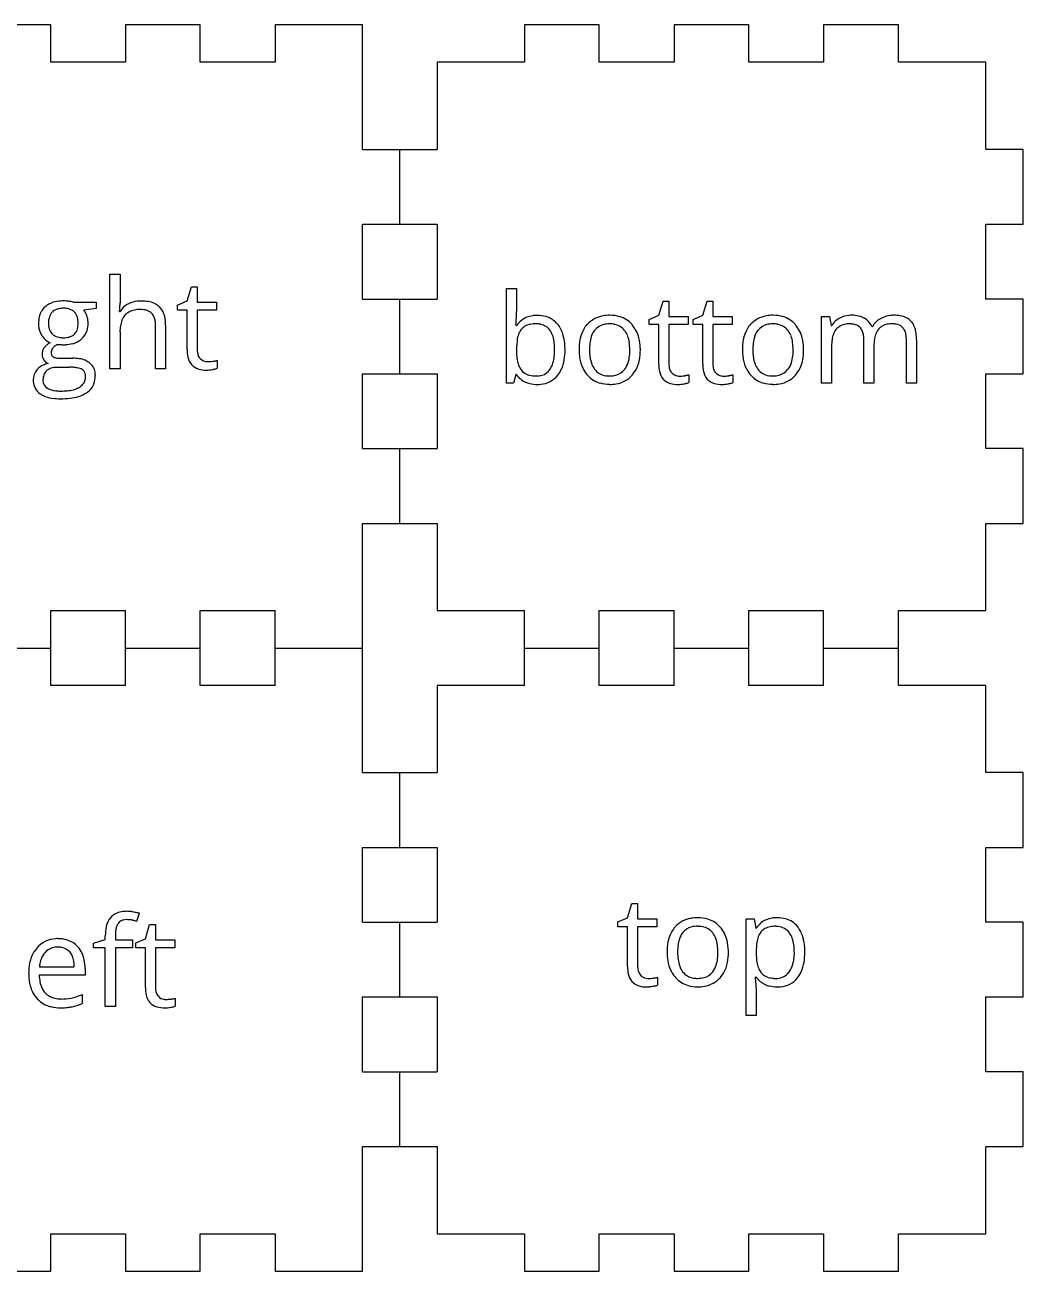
# Model space of a CAD drawing. Header units: millimetres. Extents: x 0 to 150, y 0 to 100.
# Drawn here: x 69.9 to 150, y 0 to 100 of the extents above; entities that cross this region are included whole.
import ezdxf

# ---------------------------------------------------------------- set-up
doc = ezdxf.new("R2010")
doc.units = ezdxf.units.MM

msp = doc.modelspace()

# ---------------------------------------------------------------- linework, layer by layer
at = {"layer": 'bottom_labelLayer'}
for p, q in [((108.55, 71.25), (108.55, 78.85)), ((108.55, 78.85), (109.36, 78.85)), ((109.36, 78.85), (109.36, 77)), ((120.78, 76.7), (121.12, 77.84)), ((121.12, 77.84), (121.59, 77.84)), ((121.59, 77.84), (121.59, 76.6)), ((124.31, 76.7), (124.65, 77.84)), ((124.65, 77.84), (125.12, 77.84)), ((125.12, 77.84), (125.12, 76.6)), ((120.01, 76.36), (120.78, 76.7)), ((120.01, 75.97), (120.01, 76.36)), ((121.59, 76.6), (123.14, 76.6)), ((123.14, 76.6), (123.14, 75.97)), ((123.54, 76.36), (124.31, 76.7)), ((123.54, 75.97), (123.54, 76.36)), ((125.12, 76.6), (126.67, 76.6)), ((126.67, 76.6), (126.67, 75.97)), ((133.82, 71.25), (133.82, 76.6)), ((133.82, 76.6), (134.48, 76.6)), ((134.48, 76.6), (134.61, 75.87)), ((109.32, 75.89), (109.36, 75.89)), ((120.78, 75.97), (120.01, 75.97)), ((120.78, 72.79), (120.78, 75.97)), ((123.14, 75.97), (121.59, 75.97)), ((121.59, 75.97), (121.59, 72.82)), ((124.31, 75.97), (123.54, 75.97)), ((124.31, 72.79), (124.31, 75.97)), ((126.67, 75.97), (125.12, 75.97)), ((125.12, 75.97), (125.12, 72.82)), ((134.61, 75.87), (134.65, 75.87)), ((137.87, 75.79), (137.91, 75.79)), ((134.63, 74.06), (134.63, 71.25)), ((137.23, 71.25), (137.23, 74.73)), ((138.04, 74.24), (138.04, 71.25)), ((140.64, 71.25), (140.64, 74.73)), ((141.45, 74.74), (141.45, 71.25)), ((109.13, 71.25), (108.55, 71.25)), ((109.3, 71.94), (109.13, 71.25)), ((109.36, 71.94), (109.3, 71.94)), ((123.18, 71.92), (123.18, 71.3)), ((126.71, 71.92), (126.71, 71.3)), ((134.63, 71.25), (133.82, 71.25)), ((138.04, 71.25), (137.23, 71.25)), ((141.45, 71.25), (140.64, 71.25))]:
    msp.add_line(p, q, dxfattribs=at)
for centre, radius, start, end in [((92.46, 76.99), 16.9, 358.1123, 0.0484), ((97.16, 76.83), 12.19, 355.7239, 358.1259), ((110.87, 74.83), 1.84, 95.1835, 145.1109), ((110.91, 73.73), 2.28, 89.5731, 100.7324), ((111.03, 73.92), 2.77, 89.8743, 96.8146), ((110.94, 74.14), 1.87, 78.6781, 90.3749), ((111.06, 74.21), 2.48, 74.2393, 90.5624), ((111.23, 74.81), 1.85, 38.5631, 74.0671), ((116.63, 74.53), 2.14, 99.1759, 137.9833), ((116.84, 73.55), 3.15, 89.7327, 100.076), ((116.81, 74.08), 1.93, 89.4806, 103.8805), ((116.84, 73.97), 2.04, 79.3454, 90.3175), ((116.88, 73.98), 2.72, 73.5223, 90.5692), ((117.04, 74.56), 2.12, 41.1446, 73.2134), ((129.73, 74.53), 2.14, 99.1759, 137.9833), ((129.94, 73.55), 3.15, 89.7327, 100.076), ((129.91, 74.08), 1.93, 89.4806, 103.8805), ((129.94, 73.97), 2.04, 79.3454, 90.3175), ((129.98, 73.98), 2.72, 73.5223, 90.5692), ((130.14, 74.56), 2.12, 41.1446, 73.2134), ((136.02, 75.06), 1.59, 117.121, 149.5424), ((136.18, 74.77), 1.92, 93.8343, 117.5072), ((136.08, 74), 2.01, 89.5573, 101.4832), ((136.23, 74.38), 2.32, 89.9663, 94.2831), ((136.1, 74.11), 1.9, 85.5238, 90.0794), ((136.26, 74.05), 2.65, 77.5572, 90.5513), ((136.15, 74.66), 1.34, 72.3601, 85.9562), ((136.5, 75.1), 1.57, 52.7027, 78.0054), ((136.59, 75.27), 1.38, 22.2098, 51.4971), ((139.38, 74.95), 1.69, 119.4042, 150.1829), ((139.57, 74.66), 2.03, 118.2582, 120.063), ((139.57, 74.64), 2.05, 95.8635, 117.9693), ((139.5, 73.93), 2.09, 89.5621, 101.2962), ((139.64, 74.14), 2.56, 89.9197, 96.2617), ((139.52, 74.13), 1.88, 85.8144, 90.0685), ((139.66, 73.88), 2.82, 79.9361, 90.3804), ((139.57, 74.66), 1.35, 72.6396, 86.2568), ((139.85, 74.9), 1.78, 62.9723, 80.1665), ((140.04, 75.3), 1.34, 44.229, 62.6229), ((139.98, 75.28), 1.4, 19.5612, 43.3161), ((99.28, 76.68), 10.08, 355.471, 355.6531), ((111.92, 74.32), 2.54, 160.8927, 171.2334), ((110.84, 74.71), 1.39, 143.3383, 161.256), ((110.58, 74.88), 1.08, 120.1403, 142.4249), ((110.74, 74.59), 1.41, 100.4469, 119.6701), ((111.09, 74.81), 1.18, 35.5409, 79.8011), ((110.96, 74.72), 1.34, 32.7033, 35.5244), ((110.6, 74.51), 1.76, 15.7779, 32.0151), ((110.81, 74.49), 2.39, 16.4709, 38.4075), ((109.59, 74.1), 3.66, 5.1338, 16.7974), ((117.16, 74.24), 2.75, 150.7112, 169.4695), ((116.7, 74.48), 2.24, 138.1759, 150.2287), ((116.96, 74.48), 1.68, 142.9026, 162.375), ((116.65, 74.7), 1.29, 103.4685, 142.3119), ((116.99, 74.66), 1.33, 37.9577, 80.4006), ((116.72, 74.47), 1.67, 20.0257, 37.4351), ((115.89, 74.16), 2.55, 7.744, 20.069), ((116.73, 74.29), 2.52, 13.5014, 41.0703), ((130.26, 74.24), 2.75, 150.7112, 169.4695), ((129.8, 74.48), 2.24, 138.1759, 150.2287), ((130.06, 74.48), 1.68, 142.9026, 162.375), ((129.75, 74.7), 1.29, 103.4685, 142.3119), ((130.09, 74.66), 1.33, 37.9577, 80.4006), ((129.82, 74.47), 1.67, 20.0257, 37.4351), ((128.99, 74.16), 2.55, 7.744, 20.069), ((129.83, 74.29), 2.52, 13.5014, 41.0703), ((137.06, 74.39), 2.41, 161.0234, 171.4469), ((136.07, 74.74), 1.36, 143.077, 161.3913), ((135.82, 74.9), 1.06, 123.702, 142.3022), ((135.93, 74.72), 1.27, 101.1546, 123.0655), ((136.31, 75.13), 0.85, 41.0611, 72.8994), ((136.2, 75.06), 0.98, 20.7071, 40.0217), ((135.72, 74.87), 1.5, 7.9864, 20.795), ((134.84, 74.74), 2.39, 359.6948, 8.1472), ((140.25, 74.44), 2.2, 160.8732, 172.5272), ((139.44, 74.73), 1.34, 140.9765, 161.17), ((139.22, 74.89), 1.07, 122.3597, 140.2884), ((139.34, 74.68), 1.32, 101.0032, 121.784), ((139.72, 75.13), 0.853, 41.0408, 73.1793), ((139.62, 75.06), 0.98, 20.7071, 40.0217), ((139.13, 74.87), 1.5, 7.9864, 20.795), ((138.25, 74.74), 2.39, 359.6948, 8.1472), ((139.14, 74.96), 2.3, 7.5042, 19.9646), ((137.73, 74.76), 3.72, 359.7107, 7.6907), ((115.61, 73.94), 6.25, 177.6177, 180.0425), ((113.73, 74.03), 4.36, 171.0668, 177.8457), ((109.44, 74.17), 2.97, 6.1648, 16.0396), ((107.63, 73.96), 4.79, 359.7681, 6.3095), ((108.06, 73.94), 5.2, 359.8779, 5.4094), ((118.59, 73.96), 4.21, 169.2443, 180.3881), ((119.5, 73.95), 4.28, 173.0086, 180.2464), ((117.95, 74.15), 2.72, 162.0653, 173.1675), ((114.41, 73.95), 4.04, 359.7076, 7.8973), ((115.55, 73.99), 3.74, 1.1277, 13.88), ((114.54, 73.93), 4.76, 359.9918, 1.5421), ((131.69, 73.96), 4.21, 169.2443, 180.3881), ((132.6, 73.95), 4.28, 173.0086, 180.2464), ((131.06, 74.15), 2.72, 162.0653, 173.1675), ((127.51, 73.95), 4.04, 359.7076, 7.8973), ((128.66, 73.99), 3.74, 1.1277, 13.88), ((127.64, 73.93), 4.76, 359.9918, 1.5421), ((138.7, 74.13), 4.07, 171.3042, 178.3501), ((140.27, 74.06), 5.64, 178.0976, 180.0254), ((141.6, 74.26), 3.56, 172.3776, 180.183), ((142.59, 74.24), 4.55, 179.8939, 179.9987), ((114.72, 73.91), 5.36, 179.7763, 185.7075), ((112.61, 73.69), 3.24, 185.5925, 194.205), ((109.42, 73.73), 2.99, 343.4171, 353.6369), ((107.78, 73.92), 4.64, 353.4935, 0.2206), ((110.17, 73.62), 3.07, 335.8306, 350.8255), ((108.51, 73.9), 4.75, 350.6563, 0.338), ((118.43, 73.91), 4.05, 179.7745, 189.0933), ((117.39, 73.74), 3, 188.9102, 205.3171), ((119.32, 73.91), 4.1, 179.706, 187.9161), ((117.82, 73.69), 2.58, 187.7639, 200.0977), ((115.66, 73.74), 2.79, 342.3616, 353.7538), ((114.19, 73.92), 4.27, 353.5363, 0.2014), ((116.52, 73.62), 2.75, 330.2507, 349.4117), ((115.11, 73.9), 4.19, 349.1762, 0.3863), ((131.54, 73.91), 4.05, 179.7745, 189.0933), ((130.49, 73.74), 3, 188.9102, 205.3171), ((132.42, 73.91), 4.1, 179.706, 187.9161), ((130.92, 73.69), 2.58, 187.7639, 200.0977), ((128.76, 73.74), 2.79, 342.3616, 353.7538), ((127.29, 73.92), 4.27, 353.5363, 0.2014), ((129.62, 73.62), 2.75, 330.2507, 349.4117), ((128.21, 73.9), 4.19, 349.1762, 0.3863), ((111.25, 73.34), 1.84, 193.943, 208.0218), ((110.71, 73.06), 1.22, 208.5536, 217.5606), ((110.66, 73.04), 1.18, 218.169, 253.8047), ((111.08, 73.01), 1.17, 286.0163, 326.8498), ((110.5, 73.4), 1.86, 326.7105, 343.6662), ((110.89, 73.31), 2.28, 321.3162, 335.5436), ((117.08, 73.61), 2.66, 205.656, 208.446), ((116.68, 73.36), 2.19, 207.7947, 238.6758), ((116.99, 73.39), 1.7, 200.0846, 216.9132), ((116.69, 73.17), 1.33, 217.301, 261.7099), ((117, 73.16), 1.31, 284.5662, 322.6334), ((116.65, 73.41), 1.74, 323.009, 342.639), ((116.95, 73.4), 2.26, 318.144, 329.7566), ((123.32, 72.76), 2.55, 179.3551, 192.8478), ((122.05, 72.41), 1.23, 190.3818, 253.8772), ((123.22, 72.81), 1.63, 179.6416, 189.7506), ((122.64, 72.71), 1.05, 189.5479, 205.7874), ((122.41, 72.6), 0.786, 206.1295, 221.4084), ((122.38, 72.58), 0.753, 221.5949, 262.3505), ((126.85, 72.76), 2.55, 179.3551, 192.8478), ((125.58, 72.41), 1.23, 190.3818, 253.8772), ((126.75, 72.81), 1.63, 179.6416, 189.7506), ((126.17, 72.71), 1.05, 189.5479, 205.7874), ((125.94, 72.6), 0.786, 206.1295, 221.4084), ((125.91, 72.58), 0.753, 221.5949, 262.3505), ((130.18, 73.61), 2.66, 205.656, 208.446), ((129.78, 73.36), 2.19, 207.7947, 238.6758), ((130.09, 73.39), 1.7, 200.0846, 216.9132), ((129.79, 73.17), 1.33, 217.301, 261.7099), ((130.1, 73.16), 1.31, 284.5662, 322.6334), ((129.76, 73.41), 1.74, 323.009, 342.639), ((130.05, 73.4), 2.26, 318.144, 329.7566), ((110.82, 72.98), 1.8, 215.585, 245.8362), ((110.96, 73.3), 2.14, 245.9802, 255.5456), ((110.88, 73.72), 1.88, 253.1382, 266.8483), ((111.03, 73.61), 2.46, 255.7755, 270.3186), ((110.94, 74.44), 2.61, 266.3775, 270.051), ((110.96, 73.45), 1.62, 269.3869, 285.8631), ((111.04, 73.9), 2.75, 269.9225, 275.5482), ((111.17, 73.08), 1.92, 274.064, 321.4081), ((116.71, 73.42), 2.26, 238.8115, 253.2429), ((116.8, 73.76), 2.6, 253.5437, 270.4183), ((116.83, 73.84), 2.01, 260.5033, 270.2476), ((116.83, 74.3), 3.15, 269.7503, 279.8034), ((116.85, 73.71), 1.88, 269.4482, 284.7256), ((117.03, 73.33), 2.16, 278.8959, 317.9979), ((122.3, 73.27), 2.12, 253.7848, 270.8853), ((122.44, 72.9), 1.08, 261.3266, 270.1914), ((122.33, 73.23), 2.08, 270.0036, 270.76), ((122.32, 73.68), 2.53, 270.8933, 275.5483), ((122.45, 74.48), 2.66, 269.8804, 278.3028), ((122.22, 74.66), 3.51, 275.5261, 279.2939), ((122.31, 74.19), 3.03, 279.1866, 280.1141), ((122.48, 74.28), 2.45, 278.4152, 279.0078), ((122.44, 73.45), 2.28, 280.007, 283.3735), ((122.18, 76.18), 4.38, 278.959, 280.5104), ((122.65, 72.6), 1.41, 283.307, 288.1197), ((122.46, 74.66), 2.83, 280.4847, 282.6268), ((122.71, 73.55), 1.69, 282.5878, 285.5794), ((122.84, 72.02), 0.797, 287.989, 295.3048), ((122.84, 73.09), 1.22, 285.7236, 286.2565), ((125.83, 73.27), 2.12, 253.7848, 270.8853), ((125.97, 72.9), 1.08, 261.3266, 270.1914), ((125.86, 73.23), 2.08, 270.0036, 270.76), ((125.85, 73.68), 2.53, 270.8933, 275.5483), ((125.98, 74.48), 2.66, 269.8804, 278.3028), ((125.75, 74.66), 3.51, 275.5261, 279.2939), ((125.84, 74.19), 3.03, 279.1866, 280.1141), ((126.01, 74.28), 2.45, 278.4152, 279.0078), ((125.97, 73.45), 2.28, 280.007, 283.3735), ((125.71, 76.18), 4.38, 278.959, 280.5104), ((126.18, 72.6), 1.41, 283.307, 288.1197), ((125.99, 74.66), 2.83, 280.4847, 282.6268), ((126.24, 73.55), 1.69, 282.5878, 285.5794), ((126.37, 72.02), 0.797, 287.989, 295.3048), ((126.37, 73.09), 1.22, 285.7236, 286.2565), ((129.81, 73.42), 2.26, 238.8115, 253.2429), ((129.9, 73.76), 2.6, 253.5437, 270.4183), ((129.93, 73.84), 2.01, 260.5033, 270.2476), ((129.93, 74.3), 3.15, 269.7503, 279.8034), ((129.95, 73.71), 1.88, 269.4482, 284.7256), ((130.13, 73.33), 2.16, 278.8959, 317.9979)]:
    msp.add_arc(centre, radius, start, end, dxfattribs=at)
at = {"layer": 'bottom_outsideCutPath'}
for p, q in [((116, 100), (110, 100)), ((110, 100), (110, 97)), ((116, 97), (116, 100)), ((128, 100), (122, 100)), ((122, 100), (122, 97)), ((128, 97), (128, 100)), ((140, 100), (134, 100)), ((134, 100), (134, 97)), ((140, 97), (140, 100)), ((103, 97), (103, 90)), ((104, 97), (103, 97)), ((110, 97), (104, 97)), ((122, 97), (116, 97)), ((134, 97), (128, 97)), ((147, 97), (140, 97)), ((147, 96), (147, 97)), ((147, 90), (147, 96)), ((150, 90), (147, 90)), ((150, 84), (150, 90)), ((103, 84), (103, 78)), ((147, 78), (147, 84)), ((147, 84), (150, 84)), ((150, 78), (147, 78)), ((150, 72), (150, 78)), ((103, 72), (103, 66)), ((147, 66), (147, 72)), ((147, 72), (150, 72)), ((150, 66), (147, 66)), ((150, 60), (150, 66)), ((103, 60), (103, 54)), ((147, 53), (147, 60)), ((147, 60), (150, 60)), ((103, 54), (103, 53)), ((103, 53), (110, 53)), ((116, 53), (122, 53)), ((128, 53), (134, 53)), ((140, 53), (146, 53)), ((146, 53), (147, 53))]:
    msp.add_line(p, q, dxfattribs=at)
at = {"layer": 'left_labelLayer'}
for p, q in [((79.1, 28.7), (78.89, 28.05)), ((79.59, 26.67), (79.93, 27.82)), ((79.93, 27.82), (80.4, 27.82)), ((80.4, 27.82), (80.4, 26.57)), ((75.43, 26.31), (76.38, 26.6)), ((75.43, 25.94), (75.43, 26.31)), ((76.38, 26.6), (76.38, 26.9)), ((77.19, 26.92), (77.19, 26.57)), ((77.19, 26.57), (78.56, 26.57)), ((78.56, 26.57), (78.56, 25.94)), ((78.83, 26.34), (79.59, 26.67)), ((78.83, 25.94), (78.83, 26.34)), ((80.4, 26.57), (81.96, 26.57)), ((81.96, 26.57), (81.96, 25.94)), ((76.38, 25.94), (75.43, 25.94)), ((76.38, 21.22), (76.38, 25.94)), ((78.56, 25.94), (77.19, 25.94)), ((77.19, 25.94), (77.19, 21.22)), ((79.59, 25.94), (78.83, 25.94)), ((79.59, 22.76), (79.59, 25.94)), ((81.96, 25.94), (80.4, 25.94)), ((80.4, 25.94), (80.4, 22.8)), ((71.1, 24.41), (73.89, 24.41)), ((74.76, 24.27), (74.76, 23.75)), ((74.76, 23.75), (71.08, 23.75)), ((74.53, 22.19), (74.53, 21.47)), ((77.19, 21.22), (76.38, 21.22)), ((81.99, 21.89), (81.99, 21.27))]:
    msp.add_line(p, q, dxfattribs=at)
for centre, radius, start, end in [((78.12, 27.3), 1.7, 141.7434, 168.2322), ((77.87, 27.43), 1.42, 98.2551, 139.6203), ((77.98, 27.49), 0.702, 102.7678, 144.3381), ((78.09, 26.41), 2.46, 89.6697, 99.9315), ((78.08, 27.11), 1.09, 89.4859, 103.4198), ((78.09, 26.46), 1.74, 83.0761, 89.7926), ((78.09, 26.26), 2.61, 81.5641, 89.7017), ((77.98, 25.61), 2.61, 76.5183, 83.0217), ((77.91, 24.98), 3.9, 75.974, 81.6564), ((77.68, 24.31), 3.94, 71.9613, 76.5919), ((77.6, 23.68), 5.25, 73.2964, 76.0947), ((79.67, 26.94), 3.29, 167.5776, 180.6587), ((81.02, 26.92), 3.83, 178.1974, 180.0232), ((79.97, 26.97), 2.78, 171.6527, 178.4384), ((78.86, 27.13), 1.66, 161.8438, 171.7847), ((78.18, 27.36), 0.938, 145.0689, 162.1801), ((72.48, 24.59), 2.08, 92.4763, 140.5386), ((72.58, 23.81), 2.87, 89.9638, 93.9176), ((72.61, 24.2), 2.47, 74.2126, 90.545), ((72.76, 24.77), 1.88, 41.2065, 74.0233), ((72.47, 24.52), 2.27, 11.5994, 41.1496), ((73.1, 24.17), 2.84, 149.4071, 169.1854), ((72.72, 24.37), 2.4, 140.1056, 148.9067), ((73.45, 24.24), 2.36, 160.3353, 172.5316), ((72.74, 24.5), 1.6, 138.0995, 160.5866), ((72.46, 24.75), 1.23, 106.4657, 137.9177), ((72.56, 24.4), 1.6, 89.4423, 106.2089), ((72.58, 24.33), 1.67, 79.6468, 90.291), ((72.7, 24.87), 1.11, 40.0823, 80.6243), ((72.59, 24.78), 1.25, 23.4821, 39.7072), ((72.12, 24.59), 1.76, 8.7342, 23.2772), ((74.49, 23.88), 4.26, 168.9539, 180.3844), ((74.15, 24.13), 3.06, 172.1545, 174.7616), ((71.13, 24.43), 2.76, 359.6745, 8.9225), ((71.46, 24.29), 3.3, 359.6148, 12.0336), ((74.87, 23.85), 4.63, 179.9887, 181.7992), ((73.83, 23.79), 3.59, 181.3574, 194.492), ((74.33, 23.82), 3.25, 181.1447, 190.8007), ((73.18, 23.59), 2.08, 190.6006, 206.0275), ((72.67, 23.48), 2.39, 194.0877, 223.0538), ((72.67, 23.35), 1.52, 206.2951, 222.5558), ((72.63, 23.33), 1.47, 223.0645, 258.1401), ((72.81, 26.11), 4.28, 270.1984, 292.209), ((72.6, 26.7), 4.9, 291.8255, 293.1615), ((82.14, 22.73), 2.55, 179.3551, 192.8478), ((80.86, 22.39), 1.23, 190.3818, 253.8772), ((82.03, 22.79), 1.63, 179.6416, 189.7506), ((81.46, 22.68), 1.05, 189.5479, 205.7874), ((81.22, 22.57), 0.786, 206.1295, 221.4084), ((81.2, 22.55), 0.753, 221.5949, 262.3505), ((72.54, 23.38), 2.23, 223.5466, 256.1957), ((72.77, 24.28), 3.15, 256.0088, 270.4848), ((72.81, 24.07), 2.23, 257.5312, 270.4319), ((72.8, 27.73), 6.6, 269.967, 271.9931), ((72.86, 26.14), 5.01, 271.912, 275.9727), ((73.03, 24.54), 3.4, 275.9054, 281.6604), ((72.95, 24.85), 3.72, 281.9936, 287.8851), ((72.59, 25.94), 4.87, 287.9023, 293.4862), ((81.11, 23.24), 2.12, 253.7848, 270.8853), ((81.26, 22.88), 1.08, 261.3266, 270.1914), ((81.14, 23.21), 2.08, 270.0036, 270.76), ((81.13, 23.65), 2.53, 270.8933, 275.5483), ((81.27, 24.46), 2.66, 269.8804, 278.3028), ((81.04, 24.63), 3.51, 275.5261, 279.2939), ((81.12, 24.16), 3.03, 279.1866, 280.1141), ((81.29, 24.25), 2.45, 278.4152, 279.0078), ((81.26, 23.42), 2.28, 280.007, 283.3735), ((80.99, 26.16), 4.38, 278.959, 280.5104), ((81.28, 24.63), 2.83, 280.4847, 282.6268), ((81.46, 22.57), 1.41, 283.307, 288.1197), ((81.53, 23.52), 1.69, 282.5878, 285.5794), ((81.65, 21.99), 0.797, 287.989, 295.3048), ((81.65, 23.06), 1.22, 285.7236, 286.2565)]:
    msp.add_arc(centre, radius, start, end, dxfattribs=at)
at = {"layer": 'left_outsideCutPath'}
for p, q in [((97, 46), (97, 60)), ((72, 47), (72, 53)), ((78, 47), (78, 53)), ((84, 47), (84, 53)), ((90, 47), (90, 53)), ((66, 50), (72, 50)), ((78, 50), (84, 50)), ((90, 50), (97, 50)), ((78, 47), (72, 47)), ((90, 47), (84, 47)), ((97, 40), (97, 46)), ((97, 40), (103, 40)), ((100, 34), (100, 40)), ((97, 28), (97, 34)), ((97, 34), (103, 34)), ((97, 28), (103, 28)), ((100, 22), (100, 28)), ((97, 16), (97, 22)), ((97, 22), (103, 22)), ((97, 16), (103, 16)), ((100, 10), (100, 16)), ((97, 0), (97, 10)), ((97, 10), (103, 10)), ((72, 0), (72, 3)), ((72, 3), (78, 3)), ((78, 3), (78, 0)), ((84, 0), (84, 3)), ((84, 3), (90, 3)), ((90, 3), (90, 0)), ((66, 0), (72, 0)), ((78, 0), (84, 0)), ((90, 0), (96, 0)), ((96, 0), (97, 0))]:
    msp.add_line(p, q, dxfattribs=at)
at = {"layer": 'right_labelLayer'}
for p, q in [((76.75, 72.4), (76.75, 80)), ((76.75, 80), (77.56, 80)), ((77.56, 80), (77.56, 77.7)), ((82.94, 77.85), (83.28, 78.99)), ((83.28, 78.99), (83.75, 78.99)), ((83.75, 78.99), (83.75, 77.75)), ((73.8, 77.75), (75.65, 77.75)), ((75.65, 77.24), (74.66, 77.12)), ((75.65, 77.75), (75.65, 77.24)), ((77.52, 77.01), (77.57, 77.01)), ((82.18, 77.51), (82.94, 77.85)), ((82.18, 77.12), (82.18, 77.51)), ((82.94, 77.12), (82.18, 77.12)), ((82.94, 73.94), (82.94, 77.12)), ((83.75, 77.75), (85.31, 77.75)), ((85.31, 77.12), (83.75, 77.12)), ((83.75, 77.12), (83.75, 73.97)), ((85.31, 77.75), (85.31, 77.12)), ((77.56, 75.2), (77.56, 72.4)), ((80.41, 72.4), (80.41, 75.86)), ((81.22, 75.89), (81.22, 72.4)), ((72.83, 73.25), (73.78, 73.25)), ((85.34, 73.07), (85.34, 72.45)), ((73.52, 72.52), (72.55, 72.52)), ((77.56, 72.4), (76.75, 72.4)), ((81.22, 72.4), (80.41, 72.4))]:
    msp.add_line(p, q, dxfattribs=at)
for centre, radius, start, end in [((72.58, 76.24), 1.54, 132.3288, 167.3341), ((72.69, 76.09), 1.72, 106.2189, 131.5378), ((72.79, 76.29), 0.933, 122.5211, 134.9967), ((72.95, 75.24), 2.61, 93.633, 106.5409), ((72.87, 76.14), 1.11, 101.0621, 121.9739), ((72.99, 75.56), 1.7, 89.5859, 101.3334), ((73.04, 74.27), 3.58, 89.938, 94.0269), ((73.03, 75.5), 1.76, 76.1095, 90.7028), ((73.05, 74.74), 3.11, 82.5852, 90.1849), ((73.14, 75.48), 2.37, 74.0089, 82.5695), ((73.25, 76.31), 0.921, 13.9536, 77.6674), ((73.62, 76.31), 1.32, 29.4584, 38.3577), ((74.38, 77.45), 3.17, 351.9713, 354.9619), ((72.74, 77.6), 4.81, 354.9828, 357.8943), ((70.27, 77.69), 7.29, 357.8673, 0.0683), ((78.94, 76.15), 1.62, 119.8316, 147.9726), ((79.13, 75.85), 1.98, 116.6658, 120.4182), ((79.17, 75.76), 2.08, 96.6653, 116.3783), ((78.99, 75.62), 1.52, 100.1068, 118.0847), ((79.16, 74.71), 2.45, 89.5919, 100.3595), ((79.25, 75.21), 2.63, 89.8927, 96.9959), ((79.18, 75.01), 2.15, 84.0198, 90.1511), ((79.28, 74.55), 3.29, 80.6863, 90.3537), ((79.26, 75.71), 1.45, 71.0828, 84.3691), ((79.45, 76.21), 0.914, 43.3791, 71.5386), ((79.48, 75.76), 2.07, 65.6022, 80.8844), ((79.73, 76.31), 1.46, 46.7401, 65.4131), ((79.74, 76.36), 1.41, 19.2204, 45.7661), ((73.36, 76.04), 2.34, 166.8196, 180.4839), ((73.06, 76.02), 2.05, 179.9759, 183.6206), ((73.95, 76.04), 2.13, 175.3394, 180.0864), ((73.4, 76.03), 1.58, 179.5617, 191.6529), ((73.33, 76.1), 1.51, 162.5912, 175.7343), ((72.82, 76.27), 0.973, 135.584, 163.0016), ((72.46, 76.08), 1.74, 359.1806, 15.0432), ((72.56, 76.03), 1.64, 345.4362, 0.7466), ((73.08, 76), 1.94, 23.1846, 29.5423), ((72.57, 75.77), 2.5, 21.2507, 23.349), ((73.44, 76.12), 1.56, 6.8505, 20.9872), ((73.15, 76.04), 1.86, 342.565, 0.5958), ((73, 76.06), 2, 359.8711, 7.0432), ((79.92, 75.5), 2.35, 160.1567, 171.5312), ((78.99, 75.85), 1.35, 140.6208, 160.5049), ((78.81, 75.97), 1.13, 118.4551, 139.6706), ((79.4, 76.19), 0.964, 22.7025, 42.3419), ((78.97, 76.01), 1.43, 8.4931, 22.658), ((78.12, 75.88), 2.29, 359.6714, 8.6878), ((78.93, 76.06), 2.28, 6.4734, 19.6468), ((77.71, 75.91), 3.5, 359.7945, 6.7744), ((72.7, 75.98), 1.68, 183.0161, 212.3123), ((72.77, 76.03), 1.76, 212.4714, 215.8874), ((72.85, 75.91), 1.02, 191.3555, 213.366), ((72.72, 75.83), 0.867, 213.9574, 227.7971), ((72.83, 75.97), 1.05, 228.2621, 254.7341), ((73.28, 75.83), 0.894, 282.7797, 346.4828), ((73.49, 75.94), 1.5, 310.6098, 342.0924), ((81.43, 75.26), 3.88, 171.3202, 178.3407), ((82.79, 75.2), 5.23, 178.108, 180.023), ((72.5, 75.81), 1.42, 215.1641, 247.4748), ((72.13, 73.6), 0.821, 144.4964, 161.335), ((72.4, 73.4), 1.16, 132.7258, 144.148), ((72.84, 72.93), 1.8, 125.2213, 132.8656), ((73.28, 72.32), 2.55, 121.2351, 125.3796), ((72.64, 73.68), 0.61, 147.5369, 180.2593), ((72.84, 73.55), 0.851, 128.0882, 147.14), ((73.21, 73.09), 1.44, 117.3935, 128.4096), ((72.95, 76.53), 2.2, 259.4963, 263.3905), ((72.98, 76.48), 1.57, 254.4017, 267.4349), ((72.99, 76.94), 2.6, 263.4837, 270.1271), ((73.02, 76.99), 2.09, 267.0155, 270.0323), ((73, 77.85), 3.52, 269.9693, 272.9311), ((73.04, 76.67), 1.77, 269.2257, 284.3773), ((73.06, 77.01), 2.67, 272.5335, 285.258), ((73.3, 76.16), 1.8, 284.9316, 310.6223), ((72.23, 73.57), 0.927, 161.7226, 180.4843), ((72.24, 73.56), 0.931, 179.9837, 182.938), ((72.06, 73.55), 0.751, 182.1767, 215.3415), ((72.26, 73.69), 0.999, 215.4649, 217.1748), ((72.14, 73.59), 0.841, 216.5861, 245.4969), ((72.45, 73.68), 0.42, 179.2919, 198.3581), ((72.37, 73.66), 0.339, 199.2291, 239.5692), ((72.44, 73.75), 0.45, 238.2211, 239.8446), ((72.49, 73.85), 0.569, 240.7303, 254.5027), ((72.64, 74.39), 1.13, 254.1638, 262.2124), ((72.77, 75.25), 1.99, 262.0557, 267.2083), ((72.82, 76.34), 3.08, 267.092, 270.0863), ((73.79, 69.93), 3.32, 81.5745, 90.306), ((73.98, 71.12), 2.12, 68.3672, 81.7399), ((74.21, 71.73), 1.46, 52.188, 68.2501), ((85.49, 73.91), 2.55, 179.3551, 192.8478), ((84.21, 73.57), 1.23, 190.3818, 253.8772), ((85.38, 73.96), 1.63, 179.6416, 189.7506), ((84.81, 73.86), 1.05, 189.5479, 205.7874), ((84.57, 73.75), 0.786, 206.1295, 221.4084), ((84.55, 73.73), 0.753, 221.5949, 262.3505), ((84.62, 75.64), 2.66, 269.8804, 278.3028), ((84.64, 75.43), 2.45, 278.4152, 279.0078), ((84.34, 77.34), 4.38, 278.959, 280.5104), ((84.63, 75.81), 2.83, 280.4847, 282.6268), ((84.88, 74.7), 1.69, 282.5878, 285.5794), ((85, 74.24), 1.22, 285.7236, 286.2565), ((71.84, 71.52), 1.24, 138.3916, 181.0053), ((71.97, 71.4), 1.42, 113.8122, 138.3496), ((72.22, 70.86), 2.01, 102.2871, 114.1173), ((72.25, 71.61), 0.854, 130.7945, 169.0414), ((72.3, 71.54), 0.949, 117.2303, 130.5024), ((72.42, 71.3), 1.22, 99.8103, 116.8229), ((72.53, 70.66), 1.86, 89.6435, 100.0209), ((73.53, 67.37), 5.16, 86.5055, 90.1399), ((73.66, 69.47), 3.05, 81.4173, 86.5757), ((73.88, 70.86), 1.64, 73.41, 81.5907), ((74.13, 71.7), 0.769, 58.9972, 73.8587), ((74.26, 71.92), 0.511, 31.5095, 58.0778), ((74.12, 71.85), 0.664, 10.6608, 30.9362), ((74.38, 71.95), 1.19, 8.6201, 51.8982), ((73.8, 71.83), 1.78, 359.7431, 9.7327), ((84.46, 74.42), 2.12, 253.7848, 270.8853), ((84.61, 74.06), 1.08, 261.3266, 270.1914), ((84.49, 74.38), 2.08, 270.0036, 270.76), ((84.48, 74.83), 2.53, 270.8933, 275.5483), ((84.39, 75.81), 3.51, 275.5261, 279.2939), ((84.47, 75.34), 3.03, 279.1866, 280.1141), ((84.61, 74.6), 2.28, 280.007, 283.3735), ((84.81, 73.75), 1.41, 283.307, 288.1197), ((85, 73.17), 0.797, 287.989, 295.3048), ((72.31, 71.49), 1.71, 179.9783, 183.0227), ((71.91, 71.45), 1.31, 182.208, 207.7461), ((72.68, 71.51), 1.3, 168.2581, 180.382), ((72.19, 71.49), 0.814, 179.2208, 200.9355), ((72.1, 71.47), 0.716, 202.0287, 236.1457), ((73.69, 71.94), 1.18, 301.2231, 318.6238), ((73.91, 71.74), 0.886, 319.0765, 1.1407), ((73.7, 71.76), 1.1, 359.5461, 10.9904), ((74.08, 71.74), 1.49, 302.9904, 339.5495), ((73.82, 71.8), 1.75, 340.5269, 0.7201), ((71.88, 71.47), 1.29, 208.9036, 236.4231), ((72.22, 71.95), 1.88, 235.9668, 251.2229), ((72.54, 72.89), 2.88, 251.2102, 262.7064), ((72.24, 71.66), 0.951, 235.0634, 238.5042), ((72.41, 71.96), 1.3, 239.1066, 254.4863), ((72.64, 72.74), 2.11, 254.2324, 263.4937), ((72.76, 74.54), 4.54, 262.5635, 270.2699), ((72.78, 73.94), 3.32, 263.4108, 270.1457), ((72.8, 74.89), 4.27, 269.9089, 269.9983), ((72.81, 76.42), 6.42, 269.7545, 276.617), ((72.81, 76.07), 5.45, 269.7957, 275.3991), ((73.02, 73.98), 3.35, 275.2957, 283.3516), ((73.1, 74.03), 4.01, 276.494, 286.4953), ((73.35, 72.61), 1.94, 283.137, 295.8573), ((73.6, 72.07), 1.35, 296.4049, 301.8008), ((73.56, 72.52), 2.43, 286.2542, 302.528), ((73.81, 72.08), 1.93, 303.1869, 304.1724)]:
    msp.add_arc(centre, radius, start, end, dxfattribs=at)
at = {"layer": 'right_outsideCutPath'}
for p, q in [((72, 100), (66, 100)), ((72, 97), (72, 100)), ((84, 100), (78, 100)), ((78, 100), (78, 97)), ((84, 97), (84, 100)), ((97, 100), (90, 100)), ((90, 100), (90, 97)), ((97, 96), (97, 100)), ((78, 97), (72, 97)), ((90, 97), (84, 97)), ((97, 90), (97, 96)), ((97, 90), (103, 90)), ((100, 84), (100, 90)), ((97, 78), (97, 84)), ((97, 84), (103, 84)), ((97, 78), (103, 78)), ((100, 72), (100, 78)), ((97, 66), (97, 72)), ((97, 72), (103, 72)), ((97, 66), (103, 66)), ((100, 60), (100, 66)), ((97, 60), (103, 60)), ((72, 53), (78, 53)), ((84, 53), (90, 53))]:
    msp.add_line(p, q, dxfattribs=at)
at = {"layer": 'top_labelLayer'}
for p, q in [((118.27, 28.35), (118.61, 29.5)), ((118.61, 29.5), (119.08, 29.5)), ((119.08, 29.5), (119.08, 28.26)), ((117.5, 28.02), (118.27, 28.35)), ((117.5, 27.63), (117.5, 28.02)), ((119.08, 28.26), (120.63, 28.26)), ((120.63, 28.26), (120.63, 27.63)), ((127.78, 20.5), (127.78, 28.26)), ((127.78, 28.26), (128.44, 28.26)), ((128.44, 28.26), (128.55, 27.52)), ((118.27, 27.63), (117.5, 27.63)), ((118.27, 24.44), (118.27, 27.63)), ((120.63, 27.63), (119.08, 27.63)), ((119.08, 27.63), (119.08, 24.48)), ((128.55, 27.52), (128.59, 27.52)), ((128.59, 25.77), (128.59, 25.59)), ((120.67, 23.57), (120.67, 22.95)), ((128.59, 23.59), (128.54, 23.59)), ((128.59, 22.71), (128.59, 20.5)), ((128.59, 20.5), (127.78, 20.5))]:
    msp.add_line(p, q, dxfattribs=at)
for centre, radius, start, end in [((123.69, 26.19), 2.14, 99.1759, 137.9833), ((123.9, 25.21), 3.15, 89.7327, 100.076), ((123.94, 25.63), 2.72, 73.5223, 90.5692), ((124.1, 26.21), 2.12, 41.1446, 73.2134), ((130.04, 26.64), 1.69, 115.4007, 132.3118), ((130.18, 26.32), 2.03, 97.7066, 114.8822), ((130.27, 25.73), 2.63, 89.8468, 97.9475), ((130.3, 25.87), 2.48, 74.1923, 90.5785), ((130.47, 26.5), 1.84, 38.0523, 74.0417), ((124.22, 25.9), 2.75, 150.7112, 169.4695), ((123.77, 26.13), 2.24, 138.1759, 150.2287), ((124.03, 26.13), 1.68, 142.9026, 162.375), ((123.71, 26.35), 1.29, 103.4685, 142.3119), ((123.87, 25.74), 1.93, 89.4806, 103.8805), ((123.9, 25.62), 2.04, 79.3454, 90.3175), ((124.06, 26.32), 1.33, 37.9577, 80.4006), ((123.78, 26.12), 1.67, 20.0257, 37.4351), ((123.8, 25.95), 2.52, 13.5014, 41.0703), ((130.38, 26.27), 2.18, 132.3566, 144.9196), ((130.06, 26.35), 1.39, 141.8891, 160.5973), ((129.8, 26.54), 1.07, 118.5569, 141.0244), ((129.97, 26.21), 1.44, 100.0868, 118.1918), ((130.14, 25.33), 2.34, 89.5904, 100.3502), ((130.16, 25.92), 1.74, 84.0378, 90.0848), ((130.24, 26.4), 1.26, 35.4482, 85.2267), ((129.87, 26.12), 1.72, 19.8991, 35.898), ((130, 26.13), 2.43, 16.3356, 37.9091), ((125.65, 25.61), 4.21, 169.2443, 180.3881), ((126.57, 25.6), 4.28, 173.0086, 180.2464), ((125.02, 25.8), 2.72, 162.0653, 173.1675), ((122.96, 25.82), 2.55, 7.744, 20.069), ((121.48, 25.61), 4.04, 359.7076, 7.8973), ((122.62, 25.64), 3.74, 1.1277, 13.88), ((132.48, 25.78), 3.88, 171.0869, 178.3247), ((130.98, 26.02), 2.36, 160.2896, 171.2453), ((129.05, 25.83), 2.59, 7.715, 19.8859), ((127.56, 25.62), 4.09, 359.7109, 7.861), ((128.75, 25.75), 3.74, 4.5766, 16.6089), ((127.22, 25.6), 5.28, 359.9003, 4.9018), ((125.5, 25.57), 4.05, 179.7745, 189.0933), ((126.39, 25.56), 4.1, 179.706, 187.9161), ((122.72, 25.39), 2.79, 342.3616, 353.7538), ((121.25, 25.57), 4.27, 353.5363, 0.2014), ((122.18, 25.56), 4.19, 349.1762, 0.3863), ((121.61, 25.59), 4.76, 359.9918, 1.5421), ((133.75, 25.72), 5.16, 178.0662, 179.4474), ((133.95, 25.57), 5.36, 179.7763, 185.7075), ((131.84, 25.35), 3.24, 185.5925, 194.205), ((128.63, 25.46), 3.02, 343.9336, 355.1138), ((127.34, 25.59), 4.32, 354.8402, 0.1174), ((127.74, 25.56), 4.75, 350.6563, 0.338), ((120.82, 24.41), 2.55, 179.3551, 192.8478), ((120.71, 24.47), 1.63, 179.6416, 189.7506), ((120.14, 24.36), 1.05, 189.5479, 205.7874), ((124.46, 25.39), 3, 188.9102, 205.3171), ((124.15, 25.26), 2.66, 205.656, 208.446), ((124.88, 25.35), 2.58, 187.7639, 200.0977), ((124.05, 25.04), 1.7, 200.0846, 216.9132), ((123.75, 24.83), 1.33, 217.301, 261.7099), ((124.07, 24.82), 1.31, 284.5662, 322.6334), ((123.72, 25.07), 1.74, 323.009, 342.639), ((123.59, 25.28), 2.75, 330.2507, 349.4117), ((130.49, 25), 1.84, 193.943, 208.0218), ((129.94, 24.72), 1.22, 208.5536, 217.5606), ((130.21, 24.74), 1.26, 293.143, 324.1354), ((129.94, 24.97), 1.62, 323.1614, 325.0153), ((129.65, 25.16), 1.96, 325.5753, 344.1505), ((130.13, 24.96), 2.28, 321.3162, 335.5436), ((129.4, 25.28), 3.07, 335.8306, 350.8255), ((119.54, 24.07), 1.23, 190.3818, 253.8772), ((119.9, 24.26), 0.786, 206.1295, 221.4084), ((119.87, 24.24), 0.753, 221.5949, 262.3505), ((119.94, 24.56), 1.08, 261.3266, 270.1914), ((119.95, 26.14), 2.66, 269.8804, 278.3028), ((119.97, 25.93), 2.45, 278.4152, 279.0078), ((119.67, 27.84), 4.38, 278.959, 280.5104), ((119.96, 26.31), 2.83, 280.4847, 282.6268), ((120.21, 25.2), 1.69, 282.5878, 285.5794), ((120.33, 24.74), 1.22, 285.7236, 286.2565), ((123.75, 25.02), 2.19, 207.7947, 238.6758), ((123.78, 25.08), 2.26, 238.8115, 253.2429), ((123.89, 25.5), 2.01, 260.5033, 270.2476), ((123.92, 25.37), 1.88, 269.4482, 284.7256), ((124.1, 24.99), 2.16, 278.8959, 317.9979), ((124.02, 25.05), 2.26, 318.144, 329.7566), ((120.92, 22.63), 7.67, 2.9503, 7.2021), ((130.05, 24.64), 1.8, 215.585, 245.8362), ((122.17, 22.7), 6.43, 0.0319, 2.9016), ((129.89, 24.7), 1.18, 218.169, 253.8047), ((130.19, 24.95), 2.14, 245.9802, 255.5456), ((130.11, 25.37), 1.88, 253.1382, 266.8483), ((130.17, 26.09), 2.61, 266.3775, 270.051), ((130.19, 24.85), 1.37, 269.2257, 292.0431), ((130.41, 24.73), 1.92, 274.064, 321.4081), ((119.79, 24.92), 2.12, 253.7848, 270.8853), ((119.82, 24.89), 2.08, 270.0036, 270.76), ((119.81, 25.33), 2.53, 270.8933, 275.5483), ((119.72, 26.32), 3.51, 275.5261, 279.2939), ((119.8, 25.84), 3.03, 279.1866, 280.1141), ((119.94, 25.1), 2.28, 280.007, 283.3735), ((120.14, 24.26), 1.41, 283.307, 288.1197), ((120.33, 23.67), 0.797, 287.989, 295.3048), ((123.86, 25.41), 2.6, 253.5437, 270.4183), ((123.9, 25.96), 3.15, 269.7503, 279.8034), ((130.26, 25.27), 2.46, 255.7755, 270.3186), ((130.28, 25.56), 2.75, 269.9225, 275.5482)]:
    msp.add_arc(centre, radius, start, end, dxfattribs=at)
at = {"layer": 'top_outsideCutPath'}
for p, q in [((110, 47), (110, 53)), ((116, 47), (116, 53)), ((122, 47), (122, 53)), ((128, 47), (128, 53)), ((134, 47), (134, 53)), ((140, 47), (140, 53)), ((110, 50), (116, 50)), ((122, 50), (128, 50)), ((134, 50), (140, 50)), ((103, 47), (103, 40)), ((104, 47), (103, 47)), ((110, 47), (104, 47)), ((122, 47), (116, 47)), ((134, 47), (128, 47)), ((147, 47), (140, 47)), ((147, 46), (147, 47)), ((147, 40), (147, 46)), ((150, 40), (147, 40)), ((150, 34), (150, 40)), ((103, 34), (103, 28)), ((147, 28), (147, 34)), ((147, 34), (150, 34)), ((150, 28), (147, 28)), ((150, 22), (150, 28)), ((103, 22), (103, 16)), ((147, 16), (147, 22)), ((147, 22), (150, 22)), ((150, 16), (147, 16)), ((150, 10), (150, 16)), ((103, 10), (103, 4)), ((147, 3), (147, 10)), ((147, 10), (150, 10)), ((103, 4), (103, 3)), ((103, 3), (110, 3)), ((110, 3), (110, 0)), ((116, 0), (116, 3)), ((116, 3), (122, 3)), ((122, 3), (122, 0)), ((128, 0), (128, 3)), ((128, 3), (134, 3)), ((134, 3), (134, 0)), ((140, 0), (140, 3)), ((140, 3), (146, 3)), ((146, 3), (147, 3)), ((110, 0), (116, 0)), ((122, 0), (128, 0)), ((134, 0), (140, 0))]:
    msp.add_line(p, q, dxfattribs=at)

doc.saveas('drawing.dxf')
